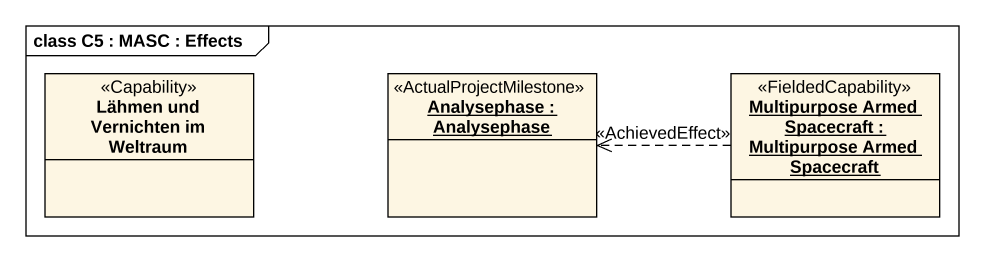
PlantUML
@startuml
mainframe class C5 : MASC : Effects
hide circle
hide empty members
class "Lähmen und Vernichten im Weltraum" as Lähmen_und_Vernichten_im <<Capability>>
object "Analysephase : Analysephase" as Analysephase <<ActualProjectMilestone>>
object "Multipurpose Armed Spacecraft : Multipurpose Armed Spacecraft" as Multipurpose_Armed <<FieldedCapability>>
Multipurpose_Armed .left.> Analysephase : <<AchievedEffect>>
@enduml
